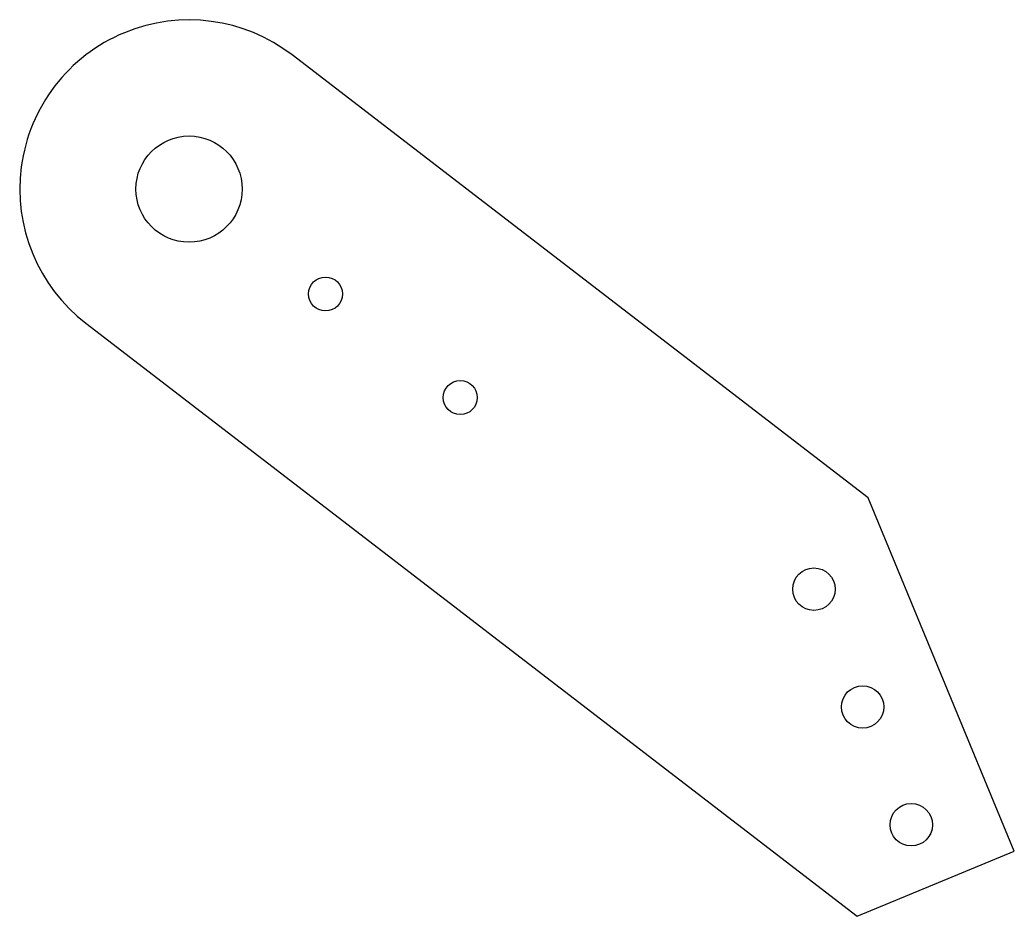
# Model space of a CAD drawing. Header units: millimetres. Extents: x 284 to 518, y 607 to 818.
import ezdxf

# ---------------------------------------------------------------- set-up
doc = ezdxf.new("R2010")
doc.units = ezdxf.units.MM
doc.layers.get('0').update_dxf_attribs({"linetype": 'CONTINUOUS'})

msp = doc.modelspace()

# ---------------------------------------------------------------- linework, layer by layer
msp.add_lwpolyline([(347.86, 809.31, 1), (299.32, 746.16), (480.86, 606.62), (517.82, 621.89), (483.46, 705.07)], format="xyb", close=True)
for centre, radius in [((323.59, 777.73), 12.5), ((355.72, 753.04), 4), ((387.44, 728.66), 4), ((470.7, 683.57), 5), ((482.16, 655.84), 5), ((493.61, 628.12), 5)]:
    msp.add_circle(centre, radius)

doc.saveas('drawing.dxf')
